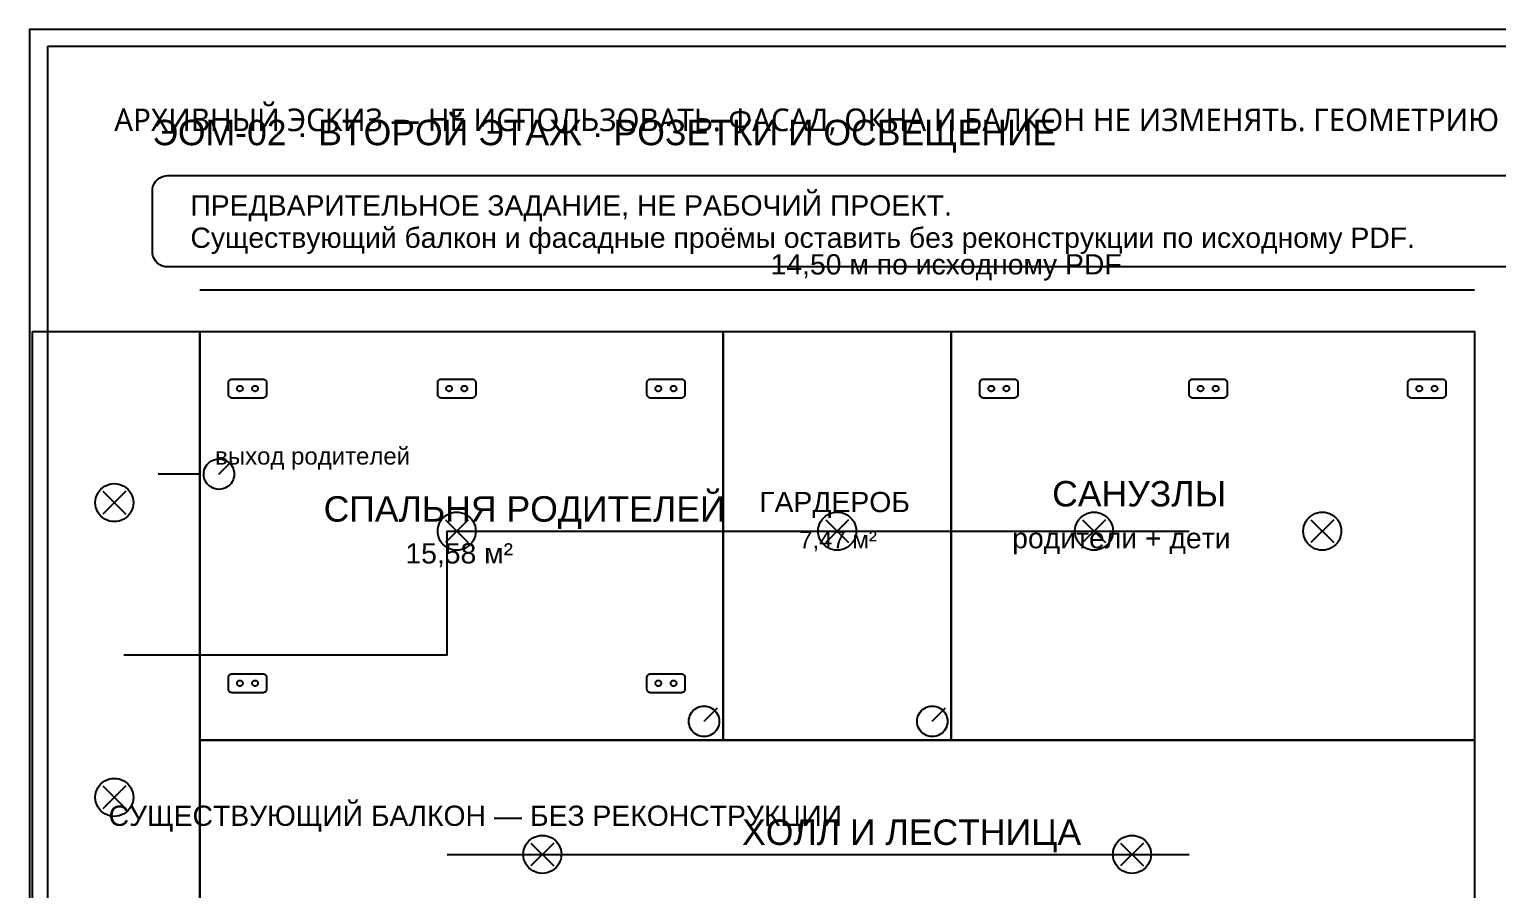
# Paper-space layout 'EOM-03' of a CAD drawing. Header units: millimetres. Extents: x 5 to 415, y 5 to 292.
# Drawn here: x 5 to 264.5, y 139.9 to 292 of the extents above; entities that cross this region are included whole.
import ezdxf

# ---------------------------------------------------------------- set-up
doc = ezdxf.new("R2010")
doc.units = ezdxf.units.MM
for name, color, linetype in [('A-DIMS', 1, 'Continuous'), ('A-FRAME', 7, 'Continuous'), ('A-NOTES', 30, 'Continuous'), ('A-OBJECT', 8, 'Continuous'), ('A-TEXT', 7, 'Continuous'), ('A-WALL', 7, 'Continuous')]:
    doc.layers.add(name, color=color, linetype=linetype)
doc.styles.add('ARIAL', font='arial.ttf')
doc.styles.add('OpenSans', font='OpenSans-Regular.ttf')

psp = doc.layouts.new('EOM-03')

# ---------------------------------------------------------------- linework, layer by layer
at = {"layer": 'A-DIMS'}
psp.add_lwpolyline([(35.15, 245.96), (260.44, 245.96)], dxfattribs=at)
at = {"layer": 'A-FRAME'}
psp.add_lwpolyline([(5, 5), (415, 5), (415, 292), (5, 292)], close=True, dxfattribs=at)
at = {"layer": 'A-NOTES'}
psp.add_lwpolyline([(390.57, 250), (29.43, 250), (29.08, 250.02), (28.74, 250.09), (28.4, 250.2), (28.09, 250.36), (27.8, 250.55), (27.53, 250.78), (27.3, 251.05), (27.1, 251.34), (26.95, 251.66), (26.84, 251.99), (26.77, 252.33), (26.74, 252.69), (26.74, 263.44), (26.77, 263.8), (26.84, 264.14), (26.95, 264.47), (27.1, 264.79), (27.3, 265.08), (27.53, 265.35), (27.8, 265.58), (28.09, 265.77), (28.4, 265.93), (28.74, 266.04), (29.08, 266.11), (29.43, 266.13), (29.43, 266.13), (29.43, 266.13), (390.57, 266.13)], dxfattribs=at)
at = {"layer": 'A-OBJECT'}
for points in [[(8.25, 289), (411.75, 289), (411.75, 20), (8.25, 20), (8.25, 289)], [(5.56, 238.56), (35.15, 238.56), (35.15, 125.92), (5.56, 125.92), (5.56, 238.56)], [(35.15, 238.56), (127.62, 238.56), (127.62, 166.27), (35.15, 166.27), (35.15, 238.56)], [(127.62, 238.56), (167.97, 238.56), (167.97, 166.27), (127.62, 166.27), (127.62, 238.56)], [(167.97, 238.56), (260.44, 238.56), (260.44, 166.27), (167.97, 166.27), (167.97, 238.56)], [(40.87, 230.16), (46.25, 230.16), (46.33, 230.15), (46.42, 230.13), (46.5, 230.11), (46.58, 230.07), (46.66, 230.02), (46.72, 229.96), (46.78, 229.89), (46.83, 229.82), (46.87, 229.74), (46.9, 229.66), (46.91, 229.57), (46.92, 229.48), (46.92, 227.47), (46.91, 227.38), (46.9, 227.29), (46.87, 227.21), (46.83, 227.13), (46.78, 227.06), (46.72, 226.99), (46.66, 226.93), (46.58, 226.88), (46.5, 226.84), (46.42, 226.82), (46.33, 226.8), (46.25, 226.79), (40.87, 226.79), (40.78, 226.8), (40.69, 226.82), (40.61, 226.84), (40.53, 226.88), (40.46, 226.93), (40.39, 226.99), (40.33, 227.06), (40.28, 227.13), (40.24, 227.21), (40.22, 227.29), (40.2, 227.38), (40.19, 227.47), (40.19, 229.48), (40.2, 229.57), (40.22, 229.66), (40.24, 229.74), (40.28, 229.82), (40.33, 229.89), (40.39, 229.96), (40.46, 230.02), (40.53, 230.07), (40.61, 230.11), (40.69, 230.13), (40.78, 230.15), (40.87, 230.16), (40.87, 230.16)], [(42.72, 228.47), (42.71, 228.41), (42.7, 228.34), (42.68, 228.28), (42.65, 228.22), (42.61, 228.17), (42.57, 228.12), (42.52, 228.07), (42.46, 228.04), (42.4, 228.01), (42.34, 227.99), (42.28, 227.97), (42.21, 227.97), (42.15, 227.97), (42.08, 227.99), (42.02, 228.01), (41.96, 228.04), (41.9, 228.07), (41.85, 228.12), (41.81, 228.17), (41.77, 228.22), (41.75, 228.28), (41.72, 228.34), (41.71, 228.41), (41.71, 228.47), (41.71, 228.54), (41.72, 228.61), (41.75, 228.67), (41.77, 228.73), (41.81, 228.78), (41.85, 228.83), (41.9, 228.88), (41.96, 228.91), (42.02, 228.94), (42.08, 228.96), (42.15, 228.98), (42.21, 228.98), (42.28, 228.98), (42.34, 228.96), (42.4, 228.94), (42.46, 228.91), (42.52, 228.88), (42.57, 228.83), (42.61, 228.78), (42.65, 228.73), (42.68, 228.67), (42.7, 228.61), (42.71, 228.54), (42.72, 228.47), (42.72, 228.47)], [(45.41, 228.47), (45.4, 228.41), (45.39, 228.34), (45.37, 228.28), (45.34, 228.22), (45.3, 228.17), (45.26, 228.12), (45.21, 228.07), (45.15, 228.04), (45.09, 228.01), (45.03, 227.99), (44.97, 227.97), (44.9, 227.97), (44.84, 227.97), (44.77, 227.99), (44.71, 228.01), (44.65, 228.04), (44.59, 228.07), (44.54, 228.12), (44.5, 228.17), (44.46, 228.22), (44.44, 228.28), (44.41, 228.34), (44.4, 228.41), (44.4, 228.47), (44.4, 228.54), (44.41, 228.61), (44.44, 228.67), (44.46, 228.73), (44.5, 228.78), (44.54, 228.83), (44.59, 228.88), (44.65, 228.91), (44.71, 228.94), (44.77, 228.96), (44.84, 228.98), (44.9, 228.98), (44.97, 228.98), (45.03, 228.96), (45.09, 228.94), (45.15, 228.91), (45.21, 228.88), (45.26, 228.83), (45.3, 228.78), (45.34, 228.73), (45.37, 228.67), (45.39, 228.61), (45.4, 228.54), (45.41, 228.47), (45.41, 228.47)], [(77.85, 230.16), (83.23, 230.16), (83.32, 230.15), (83.41, 230.13), (83.49, 230.11), (83.57, 230.07), (83.64, 230.02), (83.71, 229.96), (83.77, 229.89), (83.82, 229.82), (83.86, 229.74), (83.88, 229.66), (83.9, 229.57), (83.91, 229.48), (83.91, 227.47), (83.9, 227.38), (83.88, 227.29), (83.86, 227.21), (83.82, 227.13), (83.77, 227.06), (83.71, 226.99), (83.64, 226.93), (83.57, 226.88), (83.49, 226.84), (83.41, 226.82), (83.32, 226.8), (83.23, 226.79), (77.85, 226.79), (77.77, 226.8), (77.68, 226.82), (77.6, 226.84), (77.52, 226.88), (77.44, 226.93), (77.38, 226.99), (77.32, 227.06), (77.27, 227.13), (77.23, 227.21), (77.2, 227.29), (77.19, 227.38), (77.18, 227.47), (77.18, 229.48), (77.19, 229.57), (77.2, 229.66), (77.23, 229.74), (77.27, 229.82), (77.32, 229.89), (77.38, 229.96), (77.44, 230.02), (77.52, 230.07), (77.6, 230.11), (77.68, 230.13), (77.77, 230.15), (77.85, 230.16), (77.85, 230.16)], [(79.7, 228.47), (79.7, 228.41), (79.69, 228.34), (79.66, 228.28), (79.64, 228.22), (79.6, 228.17), (79.56, 228.12), (79.51, 228.07), (79.45, 228.04), (79.39, 228.01), (79.33, 227.99), (79.26, 227.97), (79.2, 227.97), (79.13, 227.97), (79.07, 227.99), (79.01, 228.01), (78.95, 228.04), (78.89, 228.07), (78.84, 228.12), (78.8, 228.17), (78.76, 228.22), (78.73, 228.28), (78.71, 228.34), (78.7, 228.41), (78.69, 228.47), (78.7, 228.54), (78.71, 228.61), (78.73, 228.67), (78.76, 228.73), (78.8, 228.78), (78.84, 228.83), (78.89, 228.88), (78.95, 228.91), (79.01, 228.94), (79.07, 228.96), (79.13, 228.98), (79.2, 228.98), (79.26, 228.98), (79.33, 228.96), (79.39, 228.94), (79.45, 228.91), (79.51, 228.88), (79.56, 228.83), (79.6, 228.78), (79.64, 228.73), (79.66, 228.67), (79.69, 228.61), (79.7, 228.54), (79.7, 228.47), (79.7, 228.47)], [(82.39, 228.47), (82.39, 228.41), (82.38, 228.34), (82.35, 228.28), (82.33, 228.22), (82.29, 228.17), (82.25, 228.12), (82.2, 228.07), (82.14, 228.04), (82.08, 228.01), (82.02, 227.99), (81.95, 227.97), (81.89, 227.97), (81.82, 227.97), (81.76, 227.99), (81.7, 228.01), (81.64, 228.04), (81.58, 228.07), (81.53, 228.12), (81.49, 228.17), (81.45, 228.22), (81.42, 228.28), (81.4, 228.34), (81.39, 228.41), (81.38, 228.47), (81.39, 228.54), (81.4, 228.61), (81.42, 228.67), (81.45, 228.73), (81.49, 228.78), (81.53, 228.83), (81.58, 228.88), (81.64, 228.91), (81.7, 228.94), (81.76, 228.96), (81.82, 228.98), (81.89, 228.98), (81.95, 228.98), (82.02, 228.96), (82.08, 228.94), (82.14, 228.91), (82.2, 228.88), (82.25, 228.83), (82.29, 228.78), (82.33, 228.73), (82.35, 228.67), (82.38, 228.61), (82.39, 228.54), (82.39, 228.47), (82.39, 228.47)], [(114.84, 230.16), (120.22, 230.16), (120.31, 230.15), (120.4, 230.13), (120.48, 230.11), (120.56, 230.07), (120.63, 230.02), (120.7, 229.96), (120.75, 229.89), (120.8, 229.82), (120.84, 229.74), (120.87, 229.66), (120.89, 229.57), (120.89, 229.48), (120.89, 227.47), (120.89, 227.38), (120.87, 227.29), (120.84, 227.21), (120.8, 227.13), (120.75, 227.06), (120.7, 226.99), (120.63, 226.93), (120.56, 226.88), (120.48, 226.84), (120.4, 226.82), (120.31, 226.8), (120.22, 226.79), (114.84, 226.79), (114.75, 226.8), (114.67, 226.82), (114.58, 226.84), (114.5, 226.88), (114.43, 226.93), (114.37, 226.99), (114.31, 227.06), (114.26, 227.13), (114.22, 227.21), (114.19, 227.29), (114.17, 227.38), (114.17, 227.47), (114.17, 229.48), (114.17, 229.57), (114.19, 229.66), (114.22, 229.74), (114.26, 229.82), (114.31, 229.89), (114.37, 229.96), (114.43, 230.02), (114.5, 230.07), (114.58, 230.11), (114.67, 230.13), (114.75, 230.15), (114.84, 230.16), (114.84, 230.16)], [(116.69, 228.47), (116.69, 228.41), (116.67, 228.34), (116.65, 228.28), (116.62, 228.22), (116.59, 228.17), (116.54, 228.12), (116.49, 228.07), (116.44, 228.04), (116.38, 228.01), (116.32, 227.99), (116.25, 227.97), (116.19, 227.97), (116.12, 227.97), (116.06, 227.99), (115.99, 228.01), (115.93, 228.04), (115.88, 228.07), (115.83, 228.12), (115.79, 228.17), (115.75, 228.22), (115.72, 228.28), (115.7, 228.34), (115.69, 228.41), (115.68, 228.47), (115.69, 228.54), (115.7, 228.61), (115.72, 228.67), (115.75, 228.73), (115.79, 228.78), (115.83, 228.83), (115.88, 228.88), (115.93, 228.91), (115.99, 228.94), (116.06, 228.96), (116.12, 228.98), (116.19, 228.98), (116.25, 228.98), (116.32, 228.96), (116.38, 228.94), (116.44, 228.91), (116.49, 228.88), (116.54, 228.83), (116.59, 228.78), (116.62, 228.73), (116.65, 228.67), (116.67, 228.61), (116.69, 228.54), (116.69, 228.47), (116.69, 228.47)], [(119.38, 228.47), (119.38, 228.41), (119.36, 228.34), (119.34, 228.28), (119.31, 228.22), (119.28, 228.17), (119.23, 228.12), (119.18, 228.07), (119.13, 228.04), (119.07, 228.01), (119.01, 227.99), (118.94, 227.97), (118.88, 227.97), (118.81, 227.97), (118.75, 227.99), (118.68, 228.01), (118.62, 228.04), (118.57, 228.07), (118.52, 228.12), (118.48, 228.17), (118.44, 228.22), (118.41, 228.28), (118.39, 228.34), (118.38, 228.41), (118.37, 228.47), (118.38, 228.54), (118.39, 228.61), (118.41, 228.67), (118.44, 228.73), (118.48, 228.78), (118.52, 228.83), (118.57, 228.88), (118.62, 228.91), (118.68, 228.94), (118.75, 228.96), (118.81, 228.98), (118.88, 228.98), (118.94, 228.98), (119.01, 228.96), (119.07, 228.94), (119.13, 228.91), (119.18, 228.88), (119.23, 228.83), (119.28, 228.78), (119.31, 228.73), (119.34, 228.67), (119.36, 228.61), (119.38, 228.54), (119.38, 228.47), (119.38, 228.47)], [(173.69, 230.16), (179.06, 230.16), (179.15, 230.15), (179.24, 230.13), (179.32, 230.11), (179.4, 230.07), (179.47, 230.02), (179.54, 229.96), (179.6, 229.89), (179.65, 229.82), (179.69, 229.74), (179.71, 229.66), (179.73, 229.57), (179.74, 229.48), (179.74, 227.47), (179.73, 227.38), (179.71, 227.29), (179.69, 227.21), (179.65, 227.13), (179.6, 227.06), (179.54, 226.99), (179.47, 226.93), (179.4, 226.88), (179.32, 226.84), (179.24, 226.82), (179.15, 226.8), (179.06, 226.79), (173.69, 226.79), (173.6, 226.8), (173.51, 226.82), (173.43, 226.84), (173.35, 226.88), (173.28, 226.93), (173.21, 226.99), (173.15, 227.06), (173.1, 227.13), (173.06, 227.21), (173.04, 227.29), (173.02, 227.38), (173.01, 227.47), (173.01, 229.48), (173.02, 229.57), (173.04, 229.66), (173.06, 229.74), (173.1, 229.82), (173.15, 229.89), (173.21, 229.96), (173.28, 230.02), (173.35, 230.07), (173.43, 230.11), (173.51, 230.13), (173.6, 230.15), (173.69, 230.16), (173.69, 230.16)], [(175.53, 228.47), (175.53, 228.41), (175.52, 228.34), (175.5, 228.28), (175.47, 228.22), (175.43, 228.17), (175.39, 228.12), (175.34, 228.07), (175.28, 228.04), (175.22, 228.01), (175.16, 227.99), (175.1, 227.97), (175.03, 227.97), (174.96, 227.97), (174.9, 227.99), (174.84, 228.01), (174.78, 228.04), (174.72, 228.07), (174.67, 228.12), (174.63, 228.17), (174.59, 228.22), (174.56, 228.28), (174.54, 228.34), (174.53, 228.41), (174.53, 228.47), (174.53, 228.54), (174.54, 228.61), (174.56, 228.67), (174.59, 228.73), (174.63, 228.78), (174.67, 228.83), (174.72, 228.88), (174.78, 228.91), (174.84, 228.94), (174.9, 228.96), (174.96, 228.98), (175.03, 228.98), (175.1, 228.98), (175.16, 228.96), (175.22, 228.94), (175.28, 228.91), (175.34, 228.88), (175.39, 228.83), (175.43, 228.78), (175.47, 228.73), (175.5, 228.67), (175.52, 228.61), (175.53, 228.54), (175.53, 228.47), (175.53, 228.47)], [(178.22, 228.47), (178.22, 228.41), (178.21, 228.34), (178.19, 228.28), (178.16, 228.22), (178.12, 228.17), (178.08, 228.12), (178.03, 228.07), (177.97, 228.04), (177.91, 228.01), (177.85, 227.99), (177.79, 227.97), (177.72, 227.97), (177.65, 227.97), (177.59, 227.99), (177.53, 228.01), (177.47, 228.04), (177.41, 228.07), (177.36, 228.12), (177.32, 228.17), (177.28, 228.22), (177.25, 228.28), (177.23, 228.34), (177.22, 228.41), (177.22, 228.47), (177.22, 228.54), (177.23, 228.61), (177.25, 228.67), (177.28, 228.73), (177.32, 228.78), (177.36, 228.83), (177.41, 228.88), (177.47, 228.91), (177.53, 228.94), (177.59, 228.96), (177.65, 228.98), (177.72, 228.98), (177.79, 228.98), (177.85, 228.96), (177.91, 228.94), (177.97, 228.91), (178.03, 228.88), (178.08, 228.83), (178.12, 228.78), (178.16, 228.73), (178.19, 228.67), (178.21, 228.61), (178.22, 228.54), (178.22, 228.47), (178.22, 228.47)], [(210.67, 230.16), (216.05, 230.16), (216.14, 230.15), (216.23, 230.13), (216.31, 230.11), (216.39, 230.07), (216.46, 230.02), (216.53, 229.96), (216.59, 229.89), (216.63, 229.82), (216.67, 229.74), (216.7, 229.66), (216.72, 229.57), (216.72, 229.48), (216.72, 227.47), (216.72, 227.38), (216.7, 227.29), (216.67, 227.21), (216.63, 227.13), (216.59, 227.06), (216.53, 226.99), (216.46, 226.93), (216.39, 226.88), (216.31, 226.84), (216.23, 226.82), (216.14, 226.8), (216.05, 226.79), (210.67, 226.79), (210.58, 226.8), (210.5, 226.82), (210.42, 226.84), (210.34, 226.88), (210.26, 226.93), (210.2, 226.99), (210.14, 227.06), (210.09, 227.13), (210.05, 227.21), (210.02, 227.29), (210.01, 227.38), (210, 227.47), (210, 229.48), (210.01, 229.57), (210.02, 229.66), (210.05, 229.74), (210.09, 229.82), (210.14, 229.89), (210.2, 229.96), (210.26, 230.02), (210.34, 230.07), (210.42, 230.11), (210.5, 230.13), (210.58, 230.15), (210.67, 230.16), (210.67, 230.16)], [(212.52, 228.47), (212.52, 228.41), (212.5, 228.34), (212.48, 228.28), (212.45, 228.22), (212.42, 228.17), (212.37, 228.12), (212.32, 228.07), (212.27, 228.04), (212.21, 228.01), (212.15, 227.99), (212.08, 227.97), (212.02, 227.97), (211.95, 227.97), (211.89, 227.99), (211.82, 228.01), (211.77, 228.04), (211.71, 228.07), (211.66, 228.12), (211.62, 228.17), (211.58, 228.22), (211.55, 228.28), (211.53, 228.34), (211.52, 228.41), (211.51, 228.47), (211.52, 228.54), (211.53, 228.61), (211.55, 228.67), (211.58, 228.73), (211.62, 228.78), (211.66, 228.83), (211.71, 228.88), (211.77, 228.91), (211.82, 228.94), (211.89, 228.96), (211.95, 228.98), (212.02, 228.98), (212.08, 228.98), (212.15, 228.96), (212.21, 228.94), (212.27, 228.91), (212.32, 228.88), (212.37, 228.83), (212.42, 228.78), (212.45, 228.73), (212.48, 228.67), (212.5, 228.61), (212.52, 228.54), (212.52, 228.47), (212.52, 228.47)], [(215.21, 228.47), (215.21, 228.41), (215.19, 228.34), (215.17, 228.28), (215.14, 228.22), (215.11, 228.17), (215.06, 228.12), (215.01, 228.07), (214.96, 228.04), (214.9, 228.01), (214.84, 227.99), (214.77, 227.97), (214.71, 227.97), (214.64, 227.97), (214.58, 227.99), (214.51, 228.01), (214.46, 228.04), (214.4, 228.07), (214.35, 228.12), (214.31, 228.17), (214.27, 228.22), (214.24, 228.28), (214.22, 228.34), (214.21, 228.41), (214.2, 228.47), (214.21, 228.54), (214.22, 228.61), (214.24, 228.67), (214.27, 228.73), (214.31, 228.78), (214.35, 228.83), (214.4, 228.88), (214.46, 228.91), (214.51, 228.94), (214.58, 228.96), (214.64, 228.98), (214.71, 228.98), (214.77, 228.98), (214.84, 228.96), (214.9, 228.94), (214.96, 228.91), (215.01, 228.88), (215.06, 228.83), (215.11, 228.78), (215.14, 228.73), (215.17, 228.67), (215.19, 228.61), (215.21, 228.54), (215.21, 228.47), (215.21, 228.47)], [(249.34, 230.16), (254.72, 230.16), (254.81, 230.15), (254.9, 230.13), (254.98, 230.11), (255.06, 230.07), (255.13, 230.02), (255.2, 229.96), (255.25, 229.89), (255.3, 229.82), (255.34, 229.74), (255.37, 229.66), (255.39, 229.57), (255.39, 229.48), (255.39, 227.47), (255.39, 227.38), (255.37, 227.29), (255.34, 227.21), (255.3, 227.13), (255.25, 227.06), (255.2, 226.99), (255.13, 226.93), (255.06, 226.88), (254.98, 226.84), (254.9, 226.82), (254.81, 226.8), (254.72, 226.79), (249.34, 226.79), (249.25, 226.8), (249.17, 226.82), (249.08, 226.84), (249, 226.88), (248.93, 226.93), (248.87, 226.99), (248.81, 227.06), (248.76, 227.13), (248.72, 227.21), (248.69, 227.29), (248.67, 227.38), (248.67, 227.47), (248.67, 229.48), (248.67, 229.57), (248.69, 229.66), (248.72, 229.74), (248.76, 229.82), (248.81, 229.89), (248.87, 229.96), (248.93, 230.02), (249, 230.07), (249.08, 230.11), (249.17, 230.13), (249.25, 230.15), (249.34, 230.16), (249.34, 230.16)], [(251.19, 228.47), (251.19, 228.41), (251.17, 228.34), (251.15, 228.28), (251.12, 228.22), (251.09, 228.17), (251.04, 228.12), (250.99, 228.07), (250.94, 228.04), (250.88, 228.01), (250.82, 227.99), (250.75, 227.97), (250.69, 227.97), (250.62, 227.97), (250.56, 227.99), (250.49, 228.01), (250.43, 228.04), (250.38, 228.07), (250.33, 228.12), (250.29, 228.17), (250.25, 228.22), (250.22, 228.28), (250.2, 228.34), (250.19, 228.41), (250.18, 228.47), (250.19, 228.54), (250.2, 228.61), (250.22, 228.67), (250.25, 228.73), (250.29, 228.78), (250.33, 228.83), (250.38, 228.88), (250.43, 228.91), (250.49, 228.94), (250.56, 228.96), (250.62, 228.98), (250.69, 228.98), (250.75, 228.98), (250.82, 228.96), (250.88, 228.94), (250.94, 228.91), (250.99, 228.88), (251.04, 228.83), (251.09, 228.78), (251.12, 228.73), (251.15, 228.67), (251.17, 228.61), (251.19, 228.54), (251.19, 228.47), (251.19, 228.47)], [(253.88, 228.47), (253.88, 228.41), (253.86, 228.34), (253.84, 228.28), (253.81, 228.22), (253.78, 228.17), (253.73, 228.12), (253.68, 228.07), (253.63, 228.04), (253.57, 228.01), (253.51, 227.99), (253.44, 227.97), (253.38, 227.97), (253.31, 227.97), (253.25, 227.99), (253.18, 228.01), (253.12, 228.04), (253.07, 228.07), (253.02, 228.12), (252.98, 228.17), (252.94, 228.22), (252.91, 228.28), (252.89, 228.34), (252.88, 228.41), (252.87, 228.47), (252.88, 228.54), (252.89, 228.61), (252.91, 228.67), (252.94, 228.73), (252.98, 228.78), (253.02, 228.83), (253.07, 228.88), (253.12, 228.91), (253.18, 228.94), (253.25, 228.96), (253.31, 228.98), (253.38, 228.98), (253.44, 228.98), (253.51, 228.96), (253.57, 228.94), (253.63, 228.91), (253.68, 228.88), (253.73, 228.83), (253.78, 228.78), (253.81, 228.73), (253.84, 228.67), (253.86, 228.61), (253.88, 228.54), (253.88, 228.47), (253.88, 228.47)], [(41.2, 213.34), (41.18, 212.99), (41.11, 212.65), (41, 212.31), (40.84, 212), (40.65, 211.71), (40.41, 211.44), (40.15, 211.21), (39.86, 211.01), (39.54, 210.86), (39.21, 210.75), (38.86, 210.68), (38.51, 210.65), (38.16, 210.68), (37.82, 210.75), (37.48, 210.86), (37.17, 211.01), (36.87, 211.21), (36.61, 211.44), (36.38, 211.71), (36.18, 212), (36.03, 212.31), (35.91, 212.65), (35.85, 212.99), (35.82, 213.34), (35.85, 213.69), (35.91, 214.04), (36.03, 214.37), (36.18, 214.69), (36.38, 214.98), (36.61, 215.25), (36.87, 215.48), (37.17, 215.67), (37.48, 215.83), (37.82, 215.94), (38.16, 216.01), (38.51, 216.03), (38.86, 216.01), (39.21, 215.94), (39.54, 215.83), (39.86, 215.67), (40.15, 215.48), (40.41, 215.25), (40.65, 214.98), (40.84, 214.69), (41, 214.37), (41.11, 214.04), (41.18, 213.69), (41.2, 213.34), (41.2, 213.34)], [(23.38, 208.3), (23.35, 207.86), (23.27, 207.43), (23.13, 207.01), (22.93, 206.62), (22.69, 206.25), (22.4, 205.92), (22.07, 205.63), (21.7, 205.39), (21.31, 205.19), (20.89, 205.05), (20.46, 204.97), (20.02, 204.94), (19.58, 204.97), (19.15, 205.05), (18.73, 205.19), (18.34, 205.39), (17.97, 205.63), (17.64, 205.92), (17.35, 206.25), (17.11, 206.62), (16.91, 207.01), (16.77, 207.43), (16.69, 207.86), (16.66, 208.3), (16.69, 208.74), (16.77, 209.17), (16.91, 209.59), (17.11, 209.98), (17.35, 210.35), (17.64, 210.68), (17.97, 210.97), (18.34, 211.21), (18.73, 211.41), (19.15, 211.55), (19.58, 211.63), (20.02, 211.66), (20.46, 211.63), (20.89, 211.55), (21.31, 211.41), (21.7, 211.21), (22.07, 210.97), (22.4, 210.68), (22.69, 210.35), (22.93, 209.98), (23.13, 209.59), (23.27, 209.17), (23.35, 208.74), (23.38, 208.3), (23.38, 208.3)], [(83.91, 203.26), (83.88, 202.82), (83.79, 202.39), (83.65, 201.97), (83.46, 201.57), (83.21, 201.21), (82.92, 200.88), (82.59, 200.59), (82.22, 200.34), (81.83, 200.15), (81.41, 200.01), (80.98, 199.92), (80.54, 199.89), (80.1, 199.92), (79.67, 200.01), (79.26, 200.15), (78.86, 200.34), (78.5, 200.59), (78.17, 200.88), (77.88, 201.21), (77.63, 201.57), (77.44, 201.97), (77.3, 202.39), (77.21, 202.82), (77.18, 203.26), (77.21, 203.7), (77.3, 204.13), (77.44, 204.54), (77.63, 204.94), (77.88, 205.3), (78.17, 205.63), (78.5, 205.92), (78.86, 206.17), (79.26, 206.36), (79.67, 206.5), (80.1, 206.59), (80.54, 206.62), (80.98, 206.59), (81.41, 206.5), (81.83, 206.36), (82.22, 206.17), (82.59, 205.92), (82.92, 205.63), (83.21, 205.3), (83.46, 204.94), (83.65, 204.54), (83.79, 204.13), (83.88, 203.7), (83.91, 203.26), (83.91, 203.26)], [(151.16, 203.26), (151.13, 202.82), (151.04, 202.39), (150.9, 201.97), (150.71, 201.57), (150.46, 201.21), (150.17, 200.88), (149.84, 200.59), (149.47, 200.34), (149.08, 200.15), (148.66, 200.01), (148.23, 199.92), (147.79, 199.89), (147.35, 199.92), (146.92, 200.01), (146.51, 200.15), (146.11, 200.34), (145.75, 200.59), (145.42, 200.88), (145.13, 201.21), (144.88, 201.57), (144.69, 201.97), (144.55, 202.39), (144.46, 202.82), (144.43, 203.26), (144.46, 203.7), (144.55, 204.13), (144.69, 204.54), (144.88, 204.94), (145.13, 205.3), (145.42, 205.63), (145.75, 205.92), (146.11, 206.17), (146.51, 206.36), (146.92, 206.5), (147.35, 206.59), (147.79, 206.62), (148.23, 206.59), (148.66, 206.5), (149.08, 206.36), (149.47, 206.17), (149.84, 205.92), (150.17, 205.63), (150.46, 205.3), (150.71, 204.94), (150.9, 204.54), (151.04, 204.13), (151.13, 203.7), (151.16, 203.26), (151.16, 203.26)], [(196.55, 203.26), (196.52, 202.82), (196.44, 202.39), (196.29, 201.97), (196.1, 201.57), (195.86, 201.21), (195.57, 200.88), (195.23, 200.59), (194.87, 200.34), (194.47, 200.15), (194.06, 200.01), (193.63, 199.92), (193.19, 199.89), (192.75, 199.92), (192.32, 200.01), (191.9, 200.15), (191.51, 200.34), (191.14, 200.59), (190.81, 200.88), (190.52, 201.21), (190.28, 201.57), (190.08, 201.97), (189.94, 202.39), (189.85, 202.82), (189.82, 203.26), (189.85, 203.7), (189.94, 204.13), (190.08, 204.54), (190.28, 204.94), (190.52, 205.3), (190.81, 205.63), (191.14, 205.92), (191.51, 206.17), (191.9, 206.36), (192.32, 206.5), (192.75, 206.59), (193.19, 206.62), (193.63, 206.59), (194.06, 206.5), (194.47, 206.36), (194.87, 206.17), (195.23, 205.92), (195.57, 205.63), (195.86, 205.3), (196.1, 204.94), (196.29, 204.54), (196.44, 204.13), (196.52, 203.7), (196.55, 203.26), (196.55, 203.26)], [(236.9, 203.26), (236.87, 202.82), (236.79, 202.39), (236.64, 201.97), (236.45, 201.57), (236.21, 201.21), (235.92, 200.88), (235.58, 200.59), (235.22, 200.34), (234.82, 200.15), (234.41, 200.01), (233.98, 199.92), (233.54, 199.89), (233.1, 199.92), (232.67, 200.01), (232.25, 200.15), (231.86, 200.34), (231.49, 200.59), (231.16, 200.88), (230.87, 201.21), (230.63, 201.57), (230.43, 201.97), (230.29, 202.39), (230.2, 202.82), (230.18, 203.26), (230.2, 203.7), (230.29, 204.13), (230.43, 204.54), (230.63, 204.94), (230.87, 205.3), (231.16, 205.63), (231.49, 205.92), (231.86, 206.17), (232.25, 206.36), (232.67, 206.5), (233.1, 206.59), (233.54, 206.62), (233.98, 206.59), (234.41, 206.5), (234.82, 206.36), (235.22, 206.17), (235.58, 205.92), (235.92, 205.63), (236.21, 205.3), (236.45, 204.94), (236.64, 204.54), (236.79, 204.13), (236.87, 203.7), (236.9, 203.26), (236.9, 203.26)], [(40.87, 178.04), (46.25, 178.04), (46.33, 178.03), (46.42, 178.01), (46.5, 177.99), (46.58, 177.95), (46.66, 177.9), (46.72, 177.84), (46.78, 177.77), (46.83, 177.7), (46.87, 177.62), (46.9, 177.54), (46.91, 177.45), (46.92, 177.37), (46.92, 175.35), (46.91, 175.26), (46.9, 175.17), (46.87, 175.09), (46.83, 175.01), (46.78, 174.94), (46.72, 174.87), (46.66, 174.81), (46.58, 174.77), (46.5, 174.73), (46.42, 174.7), (46.33, 174.68), (46.25, 174.68), (40.87, 174.68), (40.78, 174.68), (40.69, 174.7), (40.61, 174.73), (40.53, 174.77), (40.46, 174.81), (40.39, 174.87), (40.33, 174.94), (40.28, 175.01), (40.24, 175.09), (40.22, 175.17), (40.2, 175.26), (40.19, 175.35), (40.19, 177.37), (40.2, 177.45), (40.22, 177.54), (40.24, 177.62), (40.28, 177.7), (40.33, 177.77), (40.39, 177.84), (40.46, 177.9), (40.53, 177.95), (40.61, 177.99), (40.69, 178.01), (40.78, 178.03), (40.87, 178.04), (40.87, 178.04)], [(42.72, 176.36), (42.71, 176.29), (42.7, 176.23), (42.68, 176.16), (42.65, 176.1), (42.61, 176.05), (42.57, 176), (42.52, 175.96), (42.46, 175.92), (42.4, 175.89), (42.34, 175.87), (42.28, 175.86), (42.21, 175.85), (42.15, 175.86), (42.08, 175.87), (42.02, 175.89), (41.96, 175.92), (41.9, 175.96), (41.85, 176), (41.81, 176.05), (41.77, 176.1), (41.75, 176.16), (41.72, 176.23), (41.71, 176.29), (41.71, 176.36), (41.71, 176.42), (41.72, 176.49), (41.75, 176.55), (41.77, 176.61), (41.81, 176.66), (41.85, 176.71), (41.9, 176.76), (41.96, 176.79), (42.02, 176.82), (42.08, 176.84), (42.15, 176.86), (42.21, 176.86), (42.28, 176.86), (42.34, 176.84), (42.4, 176.82), (42.46, 176.79), (42.52, 176.76), (42.57, 176.71), (42.61, 176.66), (42.65, 176.61), (42.68, 176.55), (42.7, 176.49), (42.71, 176.42), (42.72, 176.36), (42.72, 176.36)], [(45.41, 176.36), (45.4, 176.29), (45.39, 176.23), (45.37, 176.16), (45.34, 176.1), (45.3, 176.05), (45.26, 176), (45.21, 175.96), (45.15, 175.92), (45.09, 175.89), (45.03, 175.87), (44.97, 175.86), (44.9, 175.85), (44.84, 175.86), (44.77, 175.87), (44.71, 175.89), (44.65, 175.92), (44.59, 175.96), (44.54, 176), (44.5, 176.05), (44.46, 176.1), (44.44, 176.16), (44.41, 176.23), (44.4, 176.29), (44.4, 176.36), (44.4, 176.42), (44.41, 176.49), (44.44, 176.55), (44.46, 176.61), (44.5, 176.66), (44.54, 176.71), (44.59, 176.76), (44.65, 176.79), (44.71, 176.82), (44.77, 176.84), (44.84, 176.86), (44.9, 176.86), (44.97, 176.86), (45.03, 176.84), (45.09, 176.82), (45.15, 176.79), (45.21, 176.76), (45.26, 176.71), (45.3, 176.66), (45.34, 176.61), (45.37, 176.55), (45.39, 176.49), (45.4, 176.42), (45.41, 176.36), (45.41, 176.36)], [(114.84, 178.04), (120.22, 178.04), (120.31, 178.03), (120.4, 178.01), (120.48, 177.99), (120.56, 177.95), (120.63, 177.9), (120.7, 177.84), (120.75, 177.77), (120.8, 177.7), (120.84, 177.62), (120.87, 177.54), (120.89, 177.45), (120.89, 177.37), (120.89, 175.35), (120.89, 175.26), (120.87, 175.17), (120.84, 175.09), (120.8, 175.01), (120.75, 174.94), (120.7, 174.87), (120.63, 174.81), (120.56, 174.77), (120.48, 174.73), (120.4, 174.7), (120.31, 174.68), (120.22, 174.68), (114.84, 174.68), (114.75, 174.68), (114.67, 174.7), (114.58, 174.73), (114.5, 174.77), (114.43, 174.81), (114.37, 174.87), (114.31, 174.94), (114.26, 175.01), (114.22, 175.09), (114.19, 175.17), (114.17, 175.26), (114.17, 175.35), (114.17, 177.37), (114.17, 177.45), (114.19, 177.54), (114.22, 177.62), (114.26, 177.7), (114.31, 177.77), (114.37, 177.84), (114.43, 177.9), (114.5, 177.95), (114.58, 177.99), (114.67, 178.01), (114.75, 178.03), (114.84, 178.04), (114.84, 178.04)], [(116.69, 176.36), (116.69, 176.29), (116.67, 176.23), (116.65, 176.16), (116.62, 176.1), (116.59, 176.05), (116.54, 176), (116.49, 175.96), (116.44, 175.92), (116.38, 175.89), (116.32, 175.87), (116.25, 175.86), (116.19, 175.85), (116.12, 175.86), (116.06, 175.87), (115.99, 175.89), (115.93, 175.92), (115.88, 175.96), (115.83, 176), (115.79, 176.05), (115.75, 176.1), (115.72, 176.16), (115.7, 176.23), (115.69, 176.29), (115.68, 176.36), (115.69, 176.42), (115.7, 176.49), (115.72, 176.55), (115.75, 176.61), (115.79, 176.66), (115.83, 176.71), (115.88, 176.76), (115.93, 176.79), (115.99, 176.82), (116.06, 176.84), (116.12, 176.86), (116.19, 176.86), (116.25, 176.86), (116.32, 176.84), (116.38, 176.82), (116.44, 176.79), (116.49, 176.76), (116.54, 176.71), (116.59, 176.66), (116.62, 176.61), (116.65, 176.55), (116.67, 176.49), (116.69, 176.42), (116.69, 176.36), (116.69, 176.36)], [(119.38, 176.36), (119.38, 176.29), (119.36, 176.23), (119.34, 176.16), (119.31, 176.1), (119.28, 176.05), (119.23, 176), (119.18, 175.96), (119.13, 175.92), (119.07, 175.89), (119.01, 175.87), (118.94, 175.86), (118.88, 175.85), (118.81, 175.86), (118.75, 175.87), (118.68, 175.89), (118.62, 175.92), (118.57, 175.96), (118.52, 176), (118.48, 176.05), (118.44, 176.1), (118.41, 176.16), (118.39, 176.23), (118.38, 176.29), (118.37, 176.36), (118.38, 176.42), (118.39, 176.49), (118.41, 176.55), (118.44, 176.61), (118.48, 176.66), (118.52, 176.71), (118.57, 176.76), (118.62, 176.79), (118.68, 176.82), (118.75, 176.84), (118.81, 176.86), (118.88, 176.86), (118.94, 176.86), (119.01, 176.84), (119.07, 176.82), (119.13, 176.79), (119.18, 176.76), (119.23, 176.71), (119.28, 176.66), (119.31, 176.61), (119.34, 176.55), (119.36, 176.49), (119.38, 176.42), (119.38, 176.36), (119.38, 176.36)], [(126.95, 169.63), (126.92, 169.28), (126.85, 168.94), (126.74, 168.6), (126.59, 168.29), (126.39, 167.99), (126.16, 167.73), (125.89, 167.5), (125.6, 167.3), (125.29, 167.15), (124.95, 167.03), (124.61, 166.96), (124.26, 166.94), (123.91, 166.96), (123.56, 167.03), (123.23, 167.15), (122.91, 167.3), (122.62, 167.5), (122.35, 167.73), (122.12, 167.99), (121.93, 168.29), (121.77, 168.6), (121.66, 168.94), (121.59, 169.28), (121.57, 169.63), (121.59, 169.98), (121.66, 170.33), (121.77, 170.66), (121.93, 170.98), (122.12, 171.27), (122.35, 171.53), (122.62, 171.77), (122.91, 171.96), (123.23, 172.12), (123.56, 172.23), (123.91, 172.3), (124.26, 172.32), (124.61, 172.3), (124.95, 172.23), (125.29, 172.12), (125.6, 171.96), (125.89, 171.77), (126.16, 171.53), (126.39, 171.27), (126.59, 170.98), (126.74, 170.66), (126.85, 170.33), (126.92, 169.98), (126.95, 169.63), (126.95, 169.63)], [(167.3, 169.63), (167.27, 169.28), (167.2, 168.94), (167.09, 168.6), (166.94, 168.29), (166.74, 167.99), (166.51, 167.73), (166.24, 167.5), (165.95, 167.3), (165.64, 167.15), (165.3, 167.03), (164.96, 166.96), (164.61, 166.94), (164.26, 166.96), (163.91, 167.03), (163.58, 167.15), (163.26, 167.3), (162.97, 167.5), (162.7, 167.73), (162.47, 167.99), (162.28, 168.29), (162.12, 168.6), (162.01, 168.94), (161.94, 169.28), (161.92, 169.63), (161.94, 169.98), (162.01, 170.33), (162.12, 170.66), (162.28, 170.98), (162.47, 171.27), (162.7, 171.53), (162.97, 171.77), (163.26, 171.96), (163.58, 172.12), (163.91, 172.23), (164.26, 172.3), (164.61, 172.32), (164.96, 172.3), (165.3, 172.23), (165.64, 172.12), (165.95, 171.96), (166.24, 171.77), (166.51, 171.53), (166.74, 171.27), (166.94, 170.98), (167.09, 170.66), (167.2, 170.33), (167.27, 169.98), (167.3, 169.63), (167.3, 169.63)], [(35.15, 166.27), (260.44, 166.27), (260.44, 125.92), (35.15, 125.92), (35.15, 166.27)], [(23.38, 156.18), (23.35, 155.74), (23.27, 155.31), (23.13, 154.89), (22.93, 154.5), (22.69, 154.13), (22.4, 153.8), (22.07, 153.51), (21.7, 153.27), (21.31, 153.07), (20.89, 152.93), (20.46, 152.85), (20.02, 152.82), (19.58, 152.85), (19.15, 152.93), (18.73, 153.07), (18.34, 153.27), (17.97, 153.51), (17.64, 153.8), (17.35, 154.13), (17.11, 154.5), (16.91, 154.89), (16.77, 155.31), (16.69, 155.74), (16.66, 156.18), (16.69, 156.62), (16.77, 157.05), (16.91, 157.47), (17.11, 157.86), (17.35, 158.23), (17.64, 158.56), (17.97, 158.85), (18.34, 159.09), (18.73, 159.29), (19.15, 159.43), (19.58, 159.51), (20.02, 159.54), (20.46, 159.51), (20.89, 159.43), (21.31, 159.29), (21.7, 159.09), (22.07, 158.85), (22.4, 158.56), (22.69, 158.23), (22.93, 157.86), (23.13, 157.47), (23.27, 157.05), (23.35, 156.62), (23.38, 156.18), (23.38, 156.18)], [(99.04, 146.09), (99.01, 145.65), (98.92, 145.22), (98.78, 144.81), (98.59, 144.41), (98.34, 144.05), (98.05, 143.72), (97.72, 143.43), (97.36, 143.18), (96.96, 142.99), (96.55, 142.85), (96.11, 142.76), (95.67, 142.73), (95.24, 142.76), (94.8, 142.85), (94.39, 142.99), (93.99, 143.18), (93.63, 143.43), (93.3, 143.72), (93.01, 144.05), (92.76, 144.41), (92.57, 144.81), (92.43, 145.22), (92.34, 145.65), (92.31, 146.09), (92.34, 146.53), (92.43, 146.96), (92.57, 147.38), (92.76, 147.77), (93.01, 148.14), (93.3, 148.47), (93.63, 148.76), (93.99, 149.01), (94.39, 149.2), (94.8, 149.34), (95.24, 149.43), (95.67, 149.46), (96.11, 149.43), (96.55, 149.34), (96.96, 149.2), (97.36, 149.01), (97.72, 148.76), (98.05, 148.47), (98.34, 148.14), (98.59, 147.77), (98.78, 147.38), (98.92, 146.96), (99.01, 146.53), (99.04, 146.09), (99.04, 146.09)], [(203.28, 146.09), (203.25, 145.65), (203.16, 145.22), (203.02, 144.81), (202.82, 144.41), (202.58, 144.05), (202.29, 143.72), (201.96, 143.43), (201.59, 143.18), (201.2, 142.99), (200.78, 142.85), (200.35, 142.76), (199.91, 142.73), (199.47, 142.76), (199.04, 142.85), (198.63, 142.99), (198.23, 143.18), (197.87, 143.43), (197.53, 143.72), (197.24, 144.05), (197, 144.41), (196.81, 144.81), (196.66, 145.22), (196.58, 145.65), (196.55, 146.09), (196.58, 146.53), (196.66, 146.96), (196.81, 147.38), (197, 147.77), (197.24, 148.14), (197.53, 148.47), (197.87, 148.76), (198.23, 149.01), (198.63, 149.2), (199.04, 149.34), (199.47, 149.43), (199.91, 149.46), (200.35, 149.43), (200.78, 149.34), (201.2, 149.2), (201.59, 149.01), (201.96, 148.76), (202.29, 148.47), (202.58, 148.14), (202.82, 147.77), (203.02, 147.38), (203.16, 146.96), (203.25, 146.53), (203.28, 146.09), (203.28, 146.09)]]:
    psp.add_lwpolyline(points, close=True, dxfattribs=at)
for points in [[(38.51, 213.34), (40.87, 215.7)], [(35.15, 213.34), (27.75, 213.34)], [(18, 210.32), (22.04, 206.28)], [(22.04, 210.32), (18, 206.28)], [(78.53, 205.27), (82.56, 201.24)], [(82.56, 205.27), (78.53, 201.24)], [(145.78, 205.27), (149.81, 201.24)], [(149.81, 205.27), (145.78, 201.24)], [(191.17, 205.27), (195.21, 201.24)], [(195.21, 205.27), (191.17, 201.24)], [(231.52, 205.27), (235.56, 201.24)], [(235.56, 205.27), (231.52, 201.24)], [(124.26, 169.63), (126.61, 171.99)], [(164.61, 169.63), (166.96, 171.99)], [(18, 158.2), (22.04, 154.16)], [(22.04, 158.2), (18, 154.16)], [(93.66, 148.11), (97.69, 144.08)], [(97.69, 148.11), (93.66, 144.08)], [(197.9, 148.11), (201.93, 144.08)], [(201.93, 148.11), (197.9, 144.08)]]:
    psp.add_lwpolyline(points, dxfattribs=at)
at = {"layer": 'A-WALL'}
for points in [[(21.7, 181.4), (78.86, 181.4), (78.86, 203.26), (210, 203.26)], [(78.86, 146.09), (210, 146.09)]]:
    psp.add_lwpolyline(points, dxfattribs=at)

# ---------------------------------------------------------------- texts
at = {"color": 1, "insert": (20, 278), "char_height": 4, "width": 370, "attachment_point": 1, "style": 'OpenSans'}
psp.add_mtext('АРХИВНЫЙ ЭСКИЗ — НЕ ИСПОЛЬЗОВАТЬ. ФАСАД, ОКНА И БАЛКОН НЕ ИЗМЕНЯТЬ. ГЕОМЕТРИЮ СВЕРИТЬ ПО ИСХОДНОМУ PDF.', dxfattribs=at)
at = {"layer": 'A-TEXT', "style": 'ARIAL'}
for s, height, p in [('ЭОМ-02 · ВТОРОЙ ЭТАЖ · РОЗЕТКИ И ОСВЕЩЕНИЕ', 4.5, (26.74, 271.51)), ('ПРЕДВАРИТЕЛЬНОЕ ЗАДАНИЕ, НЕ РАБОЧИЙ ПРОЕКТ.', 3.5844, (33.47, 259.07)), ('Существующий балкон и фасадные проёмы оставить без реконструкции по исходному PDF.', 3.5844, (33.47, 253.36)), ('14,50 м по исходному PDF', 3.5844, (136.03, 248.65)), ('выход родителей', 3.033, (37.84, 215.03)), ('СПАЛЬНЯ РОДИТЕЛЕЙ', 4.5, (57.01, 204.94)), ('ГАРДЕРОБ', 3.584, (134.01, 206.62)), ('САНУЗЛЫ', 4.5, (185.79, 207.63)), ('7,47 м²', 3.033, (141.07, 200.23)), ('родители + дети', 3.5844, (178.73, 200.23)), ('15,58 м²', 3.584, (71.47, 197.54)), ('СУЩЕСТВУЮЩИЙ БАЛКОН — БЕЗ РЕКОНСТРУКЦИИ', 3.5844, (19.01, 151.14)), ('ХОЛЛ И ЛЕСТНИЦА', 4.5, (130.98, 147.77))]:
    psp.add_text(s, height=height, dxfattribs=at).set_placement(p)

doc.saveas('drawing.dxf')
